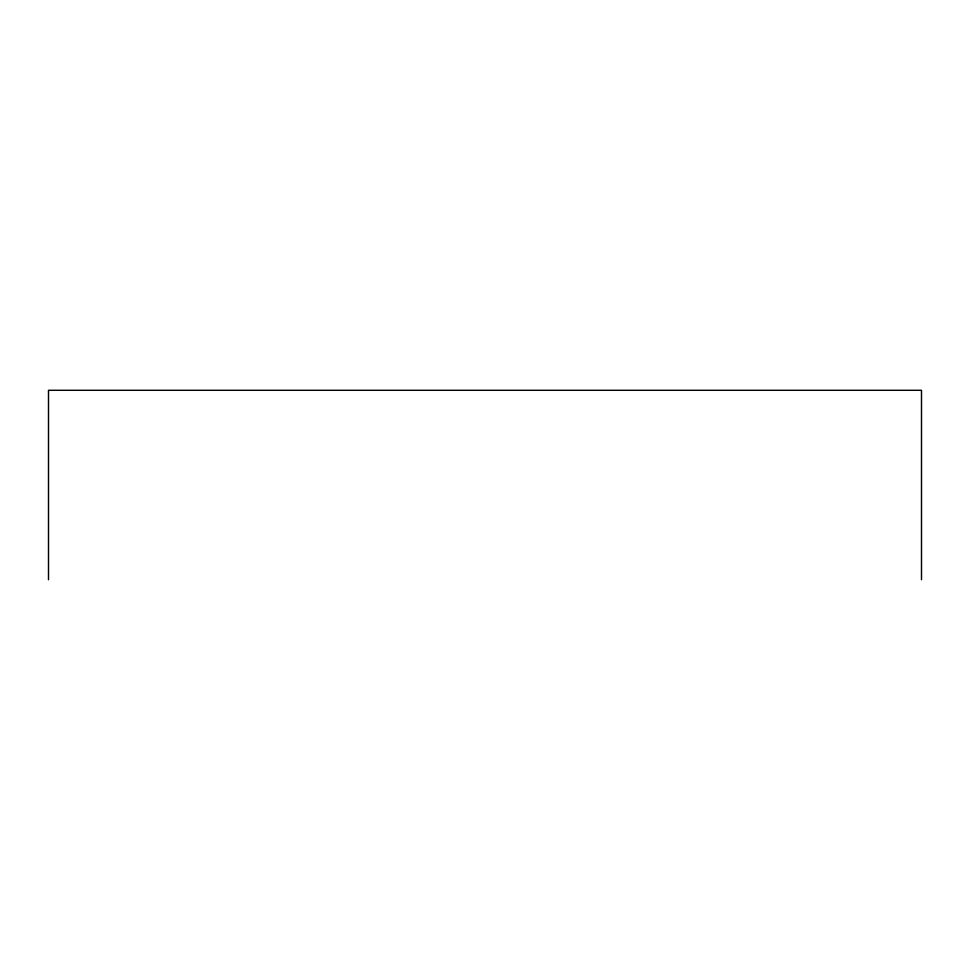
<?xml version="1.0" encoding="UTF-8"?>
<svg xmlns="http://www.w3.org/2000/svg" width="970" height="970" viewBox="0 0 970 970"><rect width="100%" height="100%" fill="white"/><g stroke="black" fill="none" stroke-linecap="round" stroke-linejoin="round"><path stroke-width="1.45" d="M921.5 579.708L921.5 390.292L48.5 390.292L48.5 579.708"/></g></svg>
